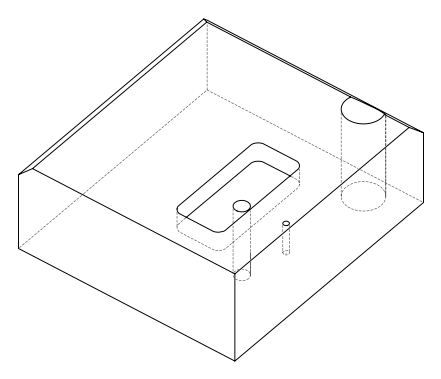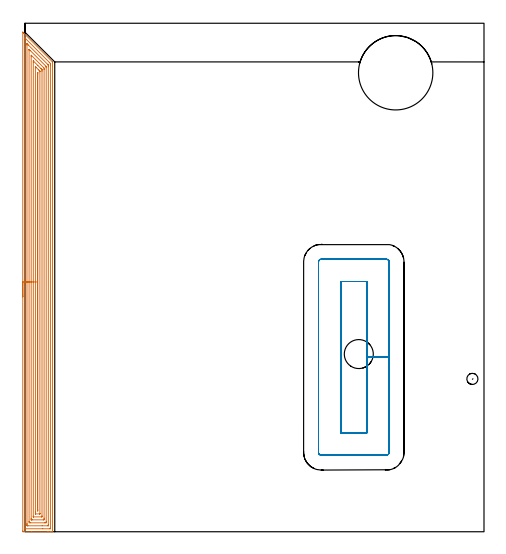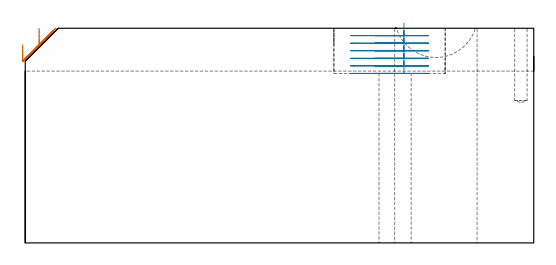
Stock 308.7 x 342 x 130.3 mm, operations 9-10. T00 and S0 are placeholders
(PLAN: 10 operations, 7 tool changes, 53.7 min)
(1 SPOT_DRILL | STEP1HOLE | NXT0321_9005460120000 | 0.05 min | 3272 mm3)
(2 SPOT_DRILL_1 | STEP1POCKET | NXT0321_9005460120000 | 0.03 min | 0 mm3)
(3 DRILL_BLIND_HOLE_INTO_CENTER | STEP1HOLE | NXT0301_046 | 0.06 min | 360 mm3)
(4 GUN_DRILL_THROUGH_HOLE | STEP1HOLE | UGT0307_003 | 0.52 min | 3537 mm3)
(5 SPADE_DRILL_TO_ENLARGE_THROUGH_HOLE | STEP1HOLE | UGT0306_010 | 0.45 min | 31702 mm3)
(6 INDEXABLE_INSERT_DRILL_THROUGH_HOLE_FROM_SOLID | STEP1HOLE_1 | NXT0302_038 | 0.54 min | 255774 mm3)
(7 DRILL_BLIND_HOLE_INTO_CENTER_1 | STEP1POCKET | NXT0301_046 | 0.19 min | 1946 mm3)
(8 AREA_MILL | FG_CHAMFER_SURFACE | UGT0205_001 | 22.72 min | 99735 mm3)
(9 AREA_MILL_1 | FG_CHAMFER_SURFACE_1 | UGT0205_001 | 21.07 min | 64589 mm3)
(10 MILL_RECTANGULAR_POCKET | POCKET_RECTANGULAR_STRAIGHT | UGT0201_136 | Follow Part, ap 5, ae 75% | 8.04 min | 269313 mm3)
(TOOL NXT0321_9005460120000 | NC Spot Drill, 142deg, 12mm, Carbide, Uncoated | D12 PA142 FL30 Z2)
(TOOL NXT0301_046 | Carbide Drill 7.5mm [860.1-0750-038A1-MM 2214] | D7.5 PA140 FL53 Z2)
(TOOL UGT0307_003 | Gun Drill 7 mm | D7 PA130 FL24 Z1)
(TOOL UGT0306_010 | Spade Drill 19.5mm | D19.5 PA132 FL10 Z2)
(TOOL NXT0302_038 | Index. Insert Drill 50mm [880-D5000L50-04] | D50 PA176 FL200 Z2)
(TOOL UGT0205_001 | Chamfer Mill 20 x 3 x 45 deg. | D20 FL50 Z2)
(TOOL UGT0201_136 | Carbide End Mill 20.0 | D20 FL30 Z4)
(OP 9 AREA_MILL_1)
G17 G21 G94 G90
T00 M6
G54
G17 G0 G90 X-1.5 Y158. S1061 M3
G43 Z140.3 H0
Z120.3
G94 G1 Y158.038 Z119.428 F250.
Y158.152 Z118.564
Y158.341 Z117.712
Y158.603 Z116.88
Y158.937 Z116.074
Y159.34 Z115.3
Y159.808 Z114.564
Y160.34 Z113.872
Y160.929 Z113.229
Y161.572 Z112.64
Y162.264 Z112.108
Y163. Z111.64
Y163.774 Z111.237
Y164.58 Z110.903
Y165.412 Z110.641
Y166.264 Z110.452
Y167.128 Z110.338
Y168. Z110.3
Y335.918
X-1.496 Y335.986 Z110.302
X-1.495 Y335.987 Z110.303
X-1.485 Y335.986 Z110.313
X-1.328 Y335.829 Z110.469
X-1.187 Y335.688 Z110.611
X-0.909 Y335.409 Z110.891
X18.343 Y316.157 Z130.143
X18.498 Y315.995 Z130.287
X18.5 Y315.75 Z130.3
Y0.163
X18.497 Y0.01 Z130.288
X18.44 Y0.007 Z130.231
X18.047 Y0. Z129.847
X17.641 Z129.44
X16.988 Z128.783
X15.768 Z127.565
X15.201 Z126.995
X4.504 Z116.301
X-1.165 Y0.001 Z110.632
X-1.492 Y0.01 Z110.306
X-1.499 Y0.335 Z110.299
Y0.355
X-1.5 Y168. Z110.3
X-0.086 Z111.714
Y331.917
X-0.084 Y332.016 Z111.716
X-0.081 Y332.081 Z111.719
X-0.079 Y332.116 Z111.721
X-0.063 Y332.103 Z111.737
X0.012 Y332.034 Z111.812
X0.23 Y331.819 Z112.03
X16.299 Y315.75 Z128.099
X16.988 Y315.051 Z128.788
X17.079 Y314.95 Z128.879
X17.082 Y314.857 Z128.882
X17.084 Y314.761 Z128.884
X17.086 Y313.964 Z128.886
Y313.866
X17.085 Y2.298 Z128.885
X17.083 Y2.199 Z128.883
X17.079 Y2.012 Z128.879
X16.988 Y2.01 Z128.788
X16.488 Y2.002 Z128.288
X11.923 Y2. Z123.723
X0.407 Z112.207
X0.012 Y2.004 Z111.812
X-0.044 Y2.006 Z111.756
X-0.072 Y2.009 Z111.728
X-0.079 Y2.101 Z111.721
X-0.084 Y2.297 Z111.716
X-0.085 Y2.395 Z111.715
X-0.086 Y168. Z111.714
X1.328 Z113.128
X1.329 Y327.356 Z113.129
X1.33 Y327.825 Z113.13
X1.334 Y328.248 Z113.134
X1.335 Y328.254 Z113.135
X1.348 Y328.248 Z113.148
X1.799 Y327.801 Z113.599
X2.245 Y327.356 Z114.045
X15.201 Y314.399 Z127.001
X15.631 Y313.964 Z127.431
X15.659 Y313.93 Z127.459
X15.665 Y313.904 Z127.465
X15.668 Y313.847 Z127.468
X15.67 Y313.729 Z127.47
X15.671 Y313.494 Z127.471
X15.672 Y313.072 Z127.472
X15.671 Y4.603 Z127.471
X15.669 Y4.181 Z127.469
X15.667 Y4.063 Z127.467
X15.665 Y4.014 Z127.465
X15.562 Y4.009 Z127.362
X15.38 Y4.002 Z127.18
X11.539 Y4. Z123.339
X1.979 Y4.001 Z113.779
X1.799 Y4.004 Z113.599
X1.619 Y4.01 Z113.419
X1.335 Y4.033 Z113.135
X1.333 Y4.181 Z113.133
X1.33 Y4.65 Z113.13
X1.329 Y5.073 Z113.129
X1.328 Y5.544 Z113.128
Y168.
X2.743 Z114.543
Y323.785
X2.746 Y324.17 Z114.546
X2.749 Y324.361 Z114.549
X2.75 Y324.389 Z114.55
X2.783 Y324.361 Z114.583
X2.84 Y324.306 Z114.64
X3.367 Y323.785 Z115.167
X3.586 Y323.565 Z115.386
X14.079 Y313.072 Z125.879
X14.173 Y312.973 Z125.973
X14.229 Y312.911 Z126.029
X14.251 Y312.882 Z126.051
X14.252 Y312.86 Z126.052
X14.255 Y312.65 Z126.055
X14.257 Y312.229 Z126.057
Y312.179
Y6.859
X14.25 Y6.023 Z126.05
X13.414 Y6.001 Z125.214
X13.379 Y6. Z125.179
X3.552 Y6.001 Z115.352
X2.75 Y6.024 Z114.55
X2.743 Y6.809 Z114.543
Y6.859
Y168.
X4.157 Z115.957
X4.158 Y319.643 Z115.958
X4.161 Y320.214 Z115.961
X4.164 Y320.529 Z115.964
X4.488 Y320.214 Z116.288
X12.52 Y312.182 Z124.32
X12.836 Y311.864 Z124.636
X12.841 Y311.286 Z124.641
X12.842 Y310.965 Z124.642
X12.843 Y9.215 Z124.643
X12.842 Y8.644 Z124.642
X12.84 Y8.325 Z124.64
X12.836 Y8.01 Z124.636
X12.52 Y8.004 Z124.32
X12.271 Y8.001 Z124.071
X5.124 Y8. Z116.924
X4.48 Y8.001 Z116.28
X4.227 Y8.004 Z116.027
X4.176 Y8.01 Z115.976
X4.164 Y8.025 Z115.964
X4.162 Y8.069 Z115.962
X4.158 Y8.644 Z115.958
X4.157 Y8.967 Z115.957
Y168.
X5.571 Z117.371
Y315.75
X5.573 Y316.442 Z117.373
X5.577 Y316.643 Z117.377
X5.579 Y316.665 Z117.379
X5.583 Y316.663 Z117.383
X5.608 Y316.643 Z117.408
X8.618 Y313.634 Z120.418
X10.734 Y311.519 Z122.534
X10.966 Y311.286 Z122.766
X11.197 Y311.049 Z122.997
X11.349 Y310.891 Z123.149
X11.422 Y310.804 Z123.222
X11.424 Y310.764 Z123.224
X11.427 Y310.593 Z123.227
X11.428 Y310.393 Z123.228
X11.429 Y309.699 Z123.229
X11.428 Y10.629 Z123.228
X11.427 Y10.43 Z123.227
X11.422 Y10.083 Z123.222
X11.415 Y10.01 Z123.215
X11.307 Y10.005 Z123.107
X11.162 Y10.001 Z122.962
X5.802 Z117.602
X5.624 Y10.005 Z117.424
X5.586 Y10.01 Z117.386
X5.578 Y10.013 Z117.378
X5.575 Y10.027 Z117.375
X5.573 Y10.067 Z117.373
X5.571 Y10.232 Z117.371
Y10.43
Y168.
X6.985 Z118.785
Y312.644
X6.986 Y312.737 Z118.786
X6.988 Y312.799 Z118.788
X6.99 Y312.807 Z118.79
X6.991 Y312.808 Z118.791
X7.004 Y312.796 Z118.804
X7.16 Y312.643 Z118.96
X7.624 Y312.179 Z119.424
X8.947 Y310.856 Z120.747
X9.409 Y310.393 Z121.209
X9.84 Y309.959 Z121.64
X9.953 Y309.842 Z121.753
X10.007 Y309.784 Z121.807
X10.01 Y309.675 Z121.81
X10.013 Y309.501 Z121.813
X10.014 Y309.327 Z121.814
Y12.215
X10.013 Y12.042 Z121.813
X10.011 Y12.017 Z121.811
X10.008 Y12.01 Z121.808
X10.001 Y12.007 Z121.801
X9.948 Y12.003 Z121.748
X9.84 Y12.001 Z121.64
X7.16 Z118.96
X7.088 Y12.002 Z118.888
X7.031 Y12.006 Z118.831
X6.998 Y12.009 Z118.798
X6.992 Y12.042 Z118.792
X6.989 Y12.215 Z118.789
X6.986 Y12.389 Z118.786
X6.985 Y13.108 Z118.785
Y13.283
Y168.
X8.399 Z120.199
X8.4 Y308.262 Z120.2
X8.401 Y308.608 Z120.201
X8.404 Y308.809 Z120.204
X8.406 Y308.907 Z120.206
X8.412 Y308.931 Z120.212
X8.436 Y308.909 Z120.236
X8.498 Y308.85 Z120.298
X8.558 Y308.787 Z120.358
X8.586 Y308.756 Z120.386
X8.593 Y308.707 Z120.393
X8.596 Y308.608 Z120.396
X8.599 Y308.262 Z120.399
X8.6 Y308.061 Z120.4
Y14.693
X8.598 Y14.35 Z120.398
X8.593 Y14.001 Z120.393
X8.407 Z120.207
X8.404 Y14.202 Z120.204
X8.401 Y14.546 Z120.201
X8.4 Y14.894 Z120.2
Y15.24
X8.399 Y168. Z120.199
Y168.872 Z120.238
Y169.736 Z120.351
Y170.588 Z120.54
Y171.42 Z120.803
Y172.226 Z121.136
Y173. Z121.539
Y173.736 Z122.008
Y174.428 Z122.539
Y175.071 Z123.128
Y175.66 Z123.772
Y176.192 Z124.464
Y176.66 Z125.199
Y177.063 Z125.973
Y177.397 Z126.779
Y177.659 Z127.611
Y177.848 Z128.463
Y177.962 Z129.328
Y178. Z130.199
G0 Z140.3
M5
M2
(OP 10 MILL_RECTANGULAR_POCKET)
G17 G21 G94 G90
T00 M6
G54
G17 G0 G90 X229.9 Y89.1 S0 M3
G43 Z140.398 H0
Z133.398
G94 G1 Y117.4 Z125.815 F250.
Y168.3 F500.
X212.4
Y66.5
X229.9
Y117.4
X244.9
Y181.4
G3 X243. Y183.3 R1.9
G1 X199.3
G3 X197.4 Y181.4 R1.9
G1 Y53.4
G3 X199.3 Y51.5 R1.9
G1 X243.
G3 X244.9 Y53.4 R1.9
G1 Y117.4
Y118.4
G0 X229.9 Y89.1 Z128.815
G1 Y117.4 Z121.232 F250.
Y168.3 F500.
X212.4
Y66.5
X229.9
Y117.4
X244.9
Y181.4
G3 X243. Y183.3 R1.9
G1 X199.3
G3 X197.4 Y181.4 R1.9
G1 Y53.4
G3 X199.3 Y51.5 R1.9
G1 X243.
G3 X244.9 Y53.4 R1.9
G1 Y117.4
Y118.4
G0 X229.9 Y89.1 Z124.232
G1 Y117.4 Z116.649 F250.
Y168.3 F500.
X212.4
Y66.5
X229.9
Y117.4
X244.9
Y181.4
G3 X243. Y183.3 R1.9
G1 X199.3
G3 X197.4 Y181.4 R1.9
G1 Y53.4
G3 X199.3 Y51.5 R1.9
G1 X243.
G3 X244.9 Y53.4 R1.9
G1 Y117.4
Y118.4
G0 X229.9 Y89.1 Z119.649
G1 Y117.4 Z112.066 F250.
Y168.3 F500.
X212.4
Y66.5
X229.9
Y117.4
X244.9
Y181.4
G3 X243. Y183.3 R1.9
G1 X199.3
G3 X197.4 Y181.4 R1.9
G1 Y53.4
G3 X199.3 Y51.5 R1.9
G1 X243.
G3 X244.9 Y53.4 R1.9
G1 Y117.4
Y118.4
G0 X229.9 Y89.1 Z115.066
G1 Y117.4 Z107.483 F250.
Y168.3 F500.
X212.4
Y66.5
X229.9
Y117.4
X244.9
Y181.4
G3 X243. Y183.3 R1.9
G1 X199.3
G3 X197.4 Y181.4 R1.9
G1 Y53.4
G3 X199.3 Y51.5 R1.9
G1 X243.
G3 X244.9 Y53.4 R1.9
G1 Y117.4
Y118.4
G0 X229.9 Y89.1 Z110.483
G1 Y117.4 Z102.9 F250.
Y168.3 F500.
X212.4
Y66.5
X229.9
Y117.4
X244.9
Y181.4
G3 X243. Y183.3 R1.9
G1 X199.3
G3 X197.4 Y181.4 R1.9
G1 Y53.4
G3 X199.3 Y51.5 R1.9
G1 X243.
G3 X244.9 Y53.4 R1.9
G1 Y117.4
Y118.4
G0 Z140.398
M5
M2
